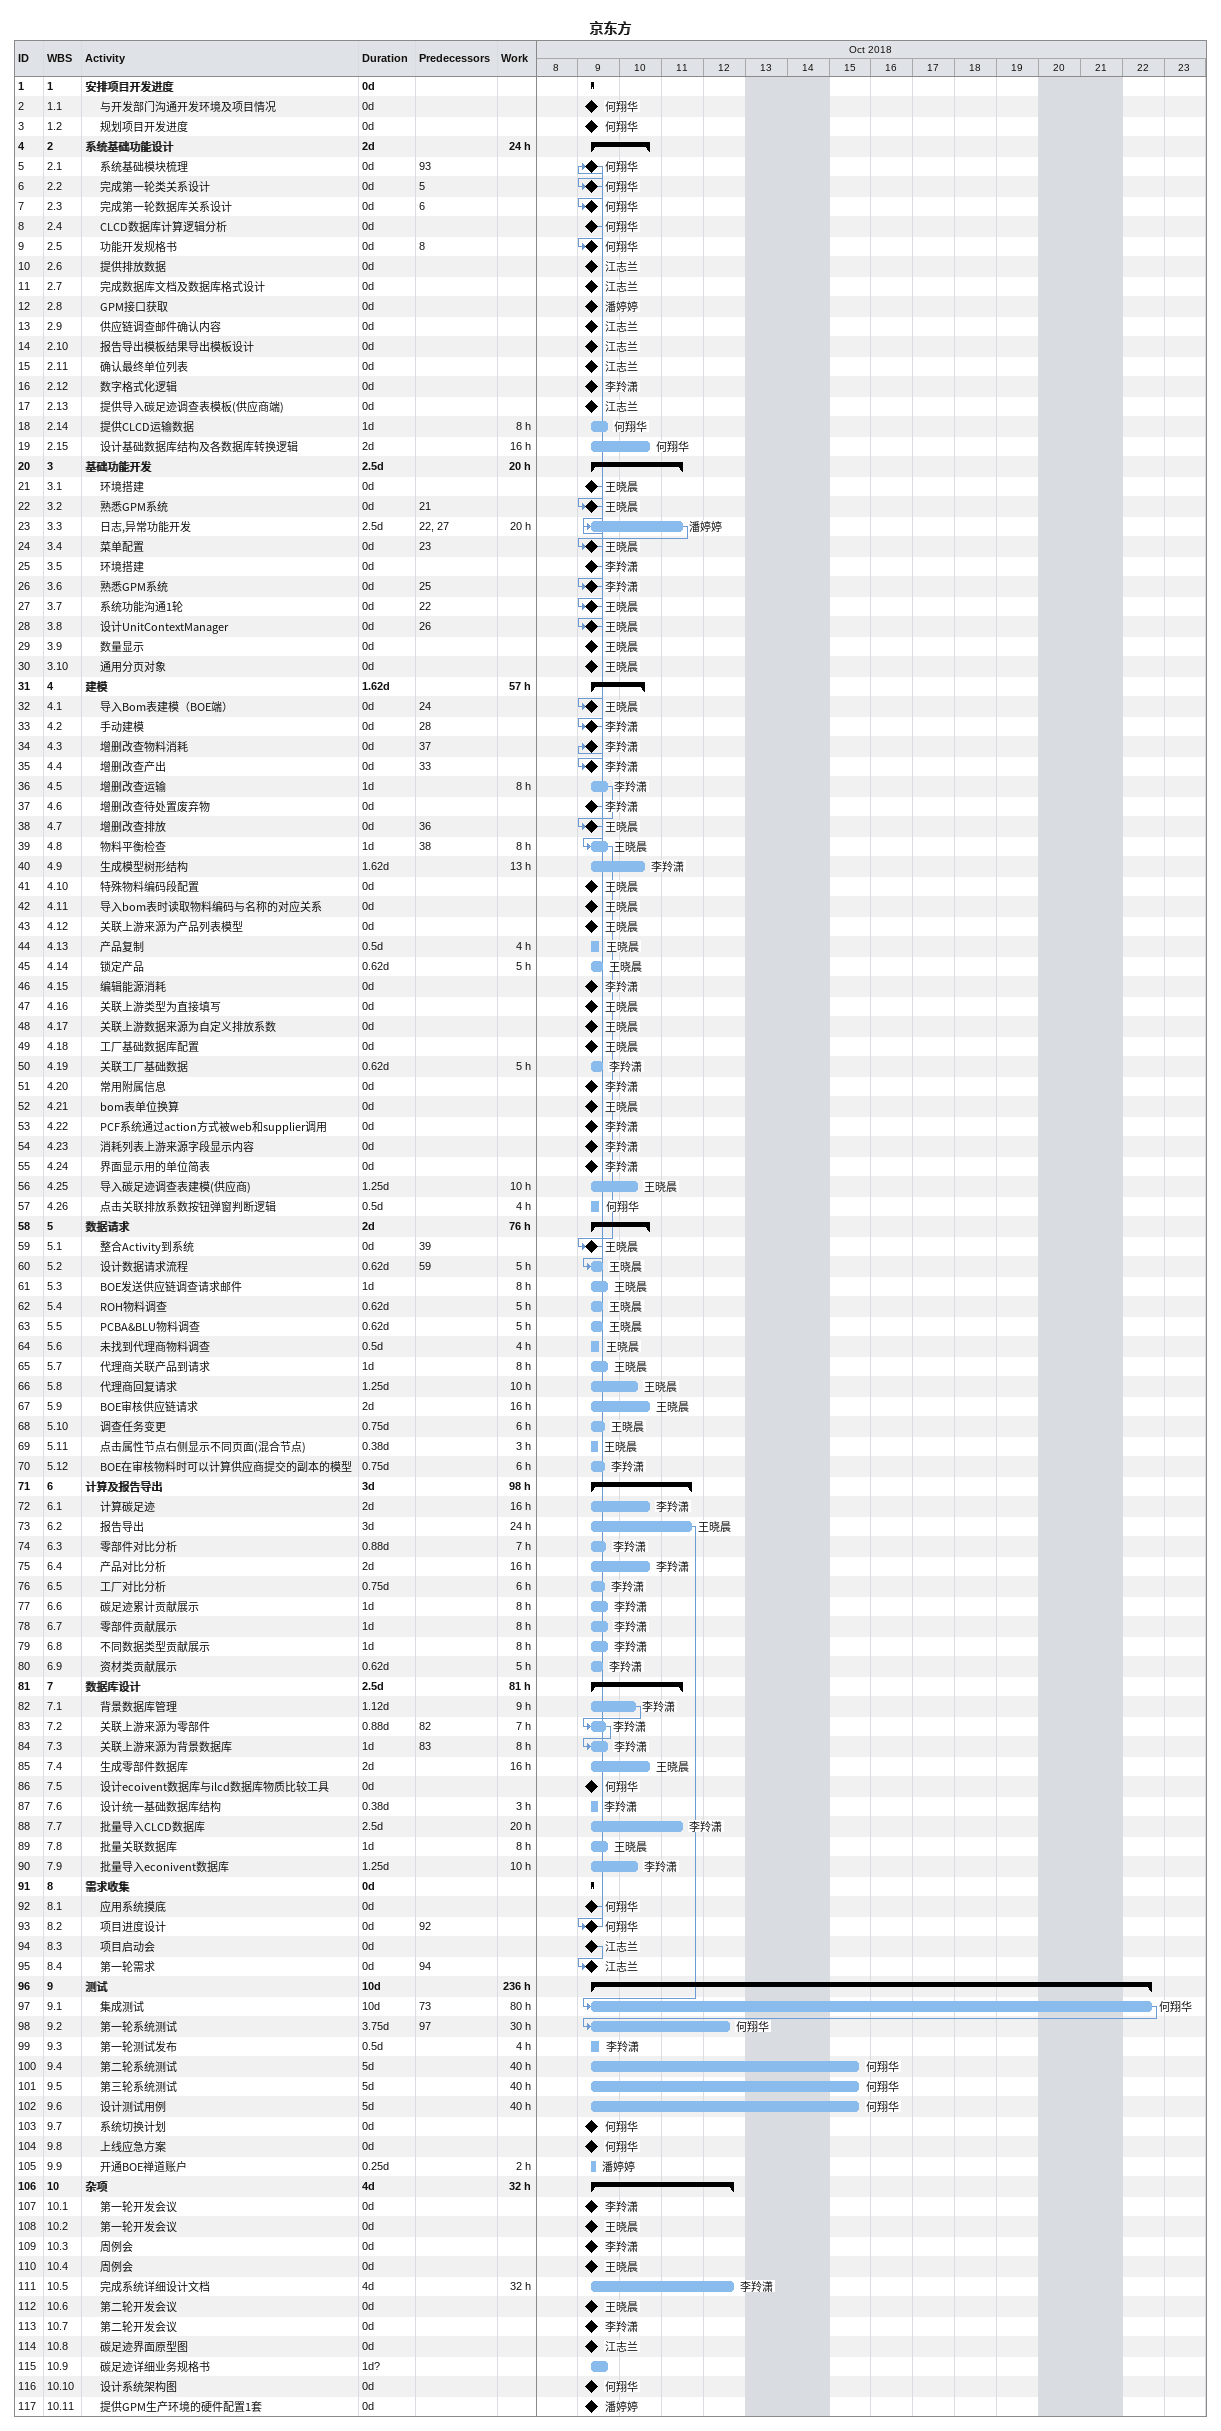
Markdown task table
京东方

| ID | WBS | Task | Duration | Start | Finish | Predecessors | Resources | Work (h) |
|---|---|---|---|---|---|---|---|---|
| 1 | 1 | **安排项目开发进度** | 0d | 2018-10-09 | 2018-10-09 |  |  |  |
| 2 | 1.1 | 与开发部门沟通开发环境及项目情况 | 0d | 2018-10-09 | 2018-10-09 |  | 何翔华 |  |
| 3 | 1.2 | 规划项目开发进度 | 0d | 2018-10-09 | 2018-10-09 |  | 何翔华 |  |
| 4 | 2 | **系统基础功能设计** | 2d | 2018-10-09 | 2018-10-10 |  |  | 24 |
| 5 | 2.1 | 系统基础模块梳理 | 0d | 2018-10-09 | 2018-10-09 | 93 | 何翔华 |  |
| 6 | 2.2 | 完成第一轮类关系设计 | 0d | 2018-10-09 | 2018-10-09 | 5 | 何翔华 |  |
| 7 | 2.3 | 完成第一轮数据库关系设计 | 0d | 2018-10-09 | 2018-10-09 | 6 | 何翔华 |  |
| 8 | 2.4 | CLCD数据库计算逻辑分析 | 0d | 2018-10-09 | 2018-10-09 |  | 何翔华 |  |
| 9 | 2.5 | 功能开发规格书 | 0d | 2018-10-09 | 2018-10-09 | 8 | 何翔华 |  |
| 10 | 2.6 | 提供排放数据 | 0d | 2018-10-09 | 2018-10-09 |  | 江志兰 |  |
| 11 | 2.7 | 完成数据库文档及数据库格式设计 | 0d | 2018-10-09 | 2018-10-09 |  | 江志兰 |  |
| 12 | 2.8 | GPM接口获取 | 0d | 2018-10-09 | 2018-10-09 |  | 潘婷婷 |  |
| 13 | 2.9 | 供应链调查邮件确认内容 | 0d | 2018-10-09 | 2018-10-09 |  | 江志兰 |  |
| 14 | 2.10 | 报告导出模板结果导出模板设计 | 0d | 2018-10-09 | 2018-10-09 |  | 江志兰 |  |
| 15 | 2.11 | 确认最终单位列表 | 0d | 2018-10-09 | 2018-10-09 |  | 江志兰 |  |
| 16 | 2.12 | 数字格式化逻辑 | 0d | 2018-10-09 | 2018-10-09 |  | 李羚潇 |  |
| 17 | 2.13 | 提供导入碳足迹调查表模板(供应商端) | 0d | 2018-10-09 | 2018-10-09 |  | 江志兰 |  |
| 18 | 2.14 | 提供CLCD运输数据 | 1d | 2018-10-09 | 2018-10-09 |  | 何翔华 | 8 |
| 19 | 2.15 | 设计基础数据库结构及各数据库转换逻辑 | 2d | 2018-10-09 | 2018-10-10 |  | 何翔华 | 16 |
| 20 | 3 | **基础功能开发** | 2.5d | 2018-10-09 | 2018-10-11 |  |  | 20 |
| 21 | 3.1 | 环境搭建 | 0d | 2018-10-09 | 2018-10-09 |  | 王晓晨 |  |
| 22 | 3.2 | 熟悉GPM系统 | 0d | 2018-10-09 | 2018-10-09 | 21 | 王晓晨 |  |
| 23 | 3.3 | 日志,异常功能开发 | 2.5d | 2018-10-09 | 2018-10-11 | 22, 27 | 潘婷婷 | 20 |
| 24 | 3.4 | 菜单配置 | 0d | 2018-10-09 | 2018-10-09 | 23 | 王晓晨 |  |
| 25 | 3.5 | 环境搭建 | 0d | 2018-10-09 | 2018-10-09 |  | 李羚潇 |  |
| 26 | 3.6 | 熟悉GPM系统 | 0d | 2018-10-09 | 2018-10-09 | 25 | 李羚潇 |  |
| 27 | 3.7 | 系统功能沟通1轮 | 0d | 2018-10-09 | 2018-10-09 | 22 | 王晓晨 |  |
| 28 | 3.8 | 设计UnitContextManager | 0d | 2018-10-09 | 2018-10-09 | 26 | 王晓晨 |  |
| 29 | 3.9 | 数量显示 | 0d | 2018-10-09 | 2018-10-09 |  | 王晓晨 |  |
| 30 | 3.10 | 通用分页对象 | 0d | 2018-10-09 | 2018-10-09 |  | 王晓晨 |  |
| 31 | 4 | **建模** | 1.62d | 2018-10-09 | 2018-10-10 |  |  | 57 |
| 32 | 4.1 | 导入Bom表建模（BOE端） | 0d | 2018-10-09 | 2018-10-09 | 24 | 王晓晨 |  |
| 33 | 4.2 | 手动建模 | 0d | 2018-10-09 | 2018-10-09 | 28 | 李羚潇 |  |
| 34 | 4.3 | 增删改查物料消耗 | 0d | 2018-10-09 | 2018-10-09 | 37 | 李羚潇 |  |
| 35 | 4.4 | 增删改查产出 | 0d | 2018-10-09 | 2018-10-09 | 33 | 李羚潇 |  |
| 36 | 4.5 | 增删改查运输 | 1d | 2018-10-09 | 2018-10-09 |  | 李羚潇 | 8 |
| 37 | 4.6 | 增删改查待处置废弃物 | 0d | 2018-10-09 | 2018-10-09 |  | 李羚潇 |  |
| 38 | 4.7 | 增删改查排放 | 0d | 2018-10-09 | 2018-10-09 | 36 | 王晓晨 |  |
| 39 | 4.8 | 物料平衡检查 | 1d | 2018-10-09 | 2018-10-09 | 38 | 王晓晨 | 8 |
| 40 | 4.9 | 生成模型树形结构 | 1.62d | 2018-10-09 | 2018-10-10 |  | 李羚潇 | 13 |
| 41 | 4.10 | 特殊物料编码段配置 | 0d | 2018-10-09 | 2018-10-09 |  | 王晓晨 |  |
| 42 | 4.11 | 导入bom表时读取物料编码与名称的对应关系 | 0d | 2018-10-09 | 2018-10-09 |  | 王晓晨 |  |
| 43 | 4.12 | 关联上游来源为产品列表模型 | 0d | 2018-10-09 | 2018-10-09 |  | 王晓晨 |  |
| 44 | 4.13 | 产品复制 | 0.5d | 2018-10-09 | 2018-10-09 |  | 王晓晨 | 4 |
| 45 | 4.14 | 锁定产品 | 0.62d | 2018-10-09 | 2018-10-09 |  | 王晓晨 | 5 |
| 46 | 4.15 | 编辑能源消耗 | 0d | 2018-10-09 | 2018-10-09 |  | 李羚潇 |  |
| 47 | 4.16 | 关联上游类型为直接填写 | 0d | 2018-10-09 | 2018-10-09 |  | 王晓晨 |  |
| 48 | 4.17 | 关联上游数据来源为自定义排放系数 | 0d | 2018-10-09 | 2018-10-09 |  | 王晓晨 |  |
| 49 | 4.18 | 工厂基础数据库配置 | 0d | 2018-10-09 | 2018-10-09 |  | 王晓晨 |  |
| 50 | 4.19 | 关联工厂基础数据 | 0.62d | 2018-10-09 | 2018-10-09 |  | 李羚潇 | 5 |
| 51 | 4.20 | 常用附属信息 | 0d | 2018-10-09 | 2018-10-09 |  | 李羚潇 |  |
| 52 | 4.21 | bom表单位换算 | 0d | 2018-10-09 | 2018-10-09 |  | 王晓晨 |  |
| 53 | 4.22 | PCF系统通过action方式被web和supplier调用 | 0d | 2018-10-09 | 2018-10-09 |  | 李羚潇 |  |
| 54 | 4.23 | 消耗列表上游来源字段显示内容 | 0d | 2018-10-09 | 2018-10-09 |  | 李羚潇 |  |
| 55 | 4.24 | 界面显示用的单位简表 | 0d | 2018-10-09 | 2018-10-09 |  | 李羚潇 |  |
| 56 | 4.25 | 导入碳足迹调查表建模(供应商) | 1.25d | 2018-10-09 | 2018-10-10 |  | 王晓晨 | 10 |
| 57 | 4.26 | 点击关联排放系数按钮弹窗判断逻辑 | 0.5d | 2018-10-09 | 2018-10-09 |  | 何翔华 | 4 |
| 58 | 5 | **数据请求** | 2d | 2018-10-09 | 2018-10-10 |  |  | 76 |
| 59 | 5.1 | 整合Activity到系统 | 0d | 2018-10-09 | 2018-10-09 | 39 | 王晓晨 |  |
| 60 | 5.2 | 设计数据请求流程 | 0.62d | 2018-10-09 | 2018-10-09 | 59 | 王晓晨 | 5 |
| 61 | 5.3 | BOE发送供应链调查请求邮件 | 1d | 2018-10-09 | 2018-10-09 |  | 王晓晨 | 8 |
| 62 | 5.4 | ROH物料调查 | 0.62d | 2018-10-09 | 2018-10-09 |  | 王晓晨 | 5 |
| 63 | 5.5 | PCBA&BLU物料调查 | 0.62d | 2018-10-09 | 2018-10-09 |  | 王晓晨 | 5 |
| 64 | 5.6 | 未找到代理商物料调查 | 0.5d | 2018-10-09 | 2018-10-09 |  | 王晓晨 | 4 |
| 65 | 5.7 | 代理商关联产品到请求 | 1d | 2018-10-09 | 2018-10-09 |  | 王晓晨 | 8 |
| 66 | 5.8 | 代理商回复请求 | 1.25d | 2018-10-09 | 2018-10-10 |  | 王晓晨 | 10 |
| 67 | 5.9 | BOE审核供应链请求 | 2d | 2018-10-09 | 2018-10-10 |  | 王晓晨 | 16 |
| 68 | 5.10 | 调查任务变更 | 0.75d | 2018-10-09 | 2018-10-09 |  | 王晓晨 | 6 |
| 69 | 5.11 | 点击属性节点右侧显示不同页面(混合节点) | 0.38d | 2018-10-09 | 2018-10-09 |  | 王晓晨 | 3 |
| 70 | 5.12 | BOE在审核物料时可以计算供应商提交的副本的模型 | 0.75d | 2018-10-09 | 2018-10-09 |  | 李羚潇 | 6 |
| 71 | 6 | **计算及报告导出** | 3d | 2018-10-09 | 2018-10-11 |  |  | 98 |
| 72 | 6.1 | 计算碳足迹 | 2d | 2018-10-09 | 2018-10-10 |  | 李羚潇 | 16 |
| 73 | 6.2 | 报告导出 | 3d | 2018-10-09 | 2018-10-11 |  | 王晓晨 | 24 |
| 74 | 6.3 | 零部件对比分析 | 0.88d | 2018-10-09 | 2018-10-09 |  | 李羚潇 | 7 |
| 75 | 6.4 | 产品对比分析 | 2d | 2018-10-09 | 2018-10-10 |  | 李羚潇 | 16 |
| 76 | 6.5 | 工厂对比分析 | 0.75d | 2018-10-09 | 2018-10-09 |  | 李羚潇 | 6 |
| 77 | 6.6 | 碳足迹累计贡献展示 | 1d | 2018-10-09 | 2018-10-09 |  | 李羚潇 | 8 |
| 78 | 6.7 | 零部件贡献展示 | 1d | 2018-10-09 | 2018-10-09 |  | 李羚潇 | 8 |
| 79 | 6.8 | 不同数据类型贡献展示 | 1d | 2018-10-09 | 2018-10-09 |  | 李羚潇 | 8 |
| 80 | 6.9 | 资材类贡献展示 | 0.62d | 2018-10-09 | 2018-10-09 |  | 李羚潇 | 5 |
| 81 | 7 | **数据库设计** | 2.5d | 2018-10-09 | 2018-10-11 |  |  | 81 |
| 82 | 7.1 | 背景数据库管理 | 1.12d | 2018-10-09 | 2018-10-10 |  | 李羚潇 | 9 |
| 83 | 7.2 | 关联上游来源为零部件 | 0.88d | 2018-10-09 | 2018-10-09 | 82 | 李羚潇 | 7 |
| 84 | 7.3 | 关联上游来源为背景数据库 | 1d | 2018-10-09 | 2018-10-09 | 83 | 李羚潇 | 8 |
| 85 | 7.4 | 生成零部件数据库 | 2d | 2018-10-09 | 2018-10-10 |  | 王晓晨 | 16 |
| 86 | 7.5 | 设计ecoivent数据库与ilcd数据库物质比较工具 | 0d | 2018-10-09 | 2018-10-09 |  | 何翔华 |  |
| 87 | 7.6 | 设计统一基础数据库结构 | 0.38d | 2018-10-09 | 2018-10-09 |  | 李羚潇 | 3 |
| 88 | 7.7 | 批量导入CLCD数据库 | 2.5d | 2018-10-09 | 2018-10-11 |  | 李羚潇 | 20 |
| 89 | 7.8 | 批量关联数据库 | 1d | 2018-10-09 | 2018-10-09 |  | 王晓晨 | 8 |
| 90 | 7.9 | 批量导入econivent数据库 | 1.25d | 2018-10-09 | 2018-10-10 |  | 李羚潇 | 10 |
| 91 | 8 | **需求收集** | 0d | 2018-10-09 | 2018-10-09 |  |  |  |
| 92 | 8.1 | 应用系统摸底 | 0d | 2018-10-09 | 2018-10-09 |  | 何翔华 |  |
| 93 | 8.2 | 项目进度设计 | 0d | 2018-10-09 | 2018-10-09 | 92 | 何翔华 |  |
| 94 | 8.3 | 项目启动会 | 0d | 2018-10-09 | 2018-10-09 |  | 江志兰 |  |
| 95 | 8.4 | 第一轮需求 | 0d | 2018-10-09 | 2018-10-09 | 94 | 江志兰 |  |
| 96 | 9 | **测试** | 10d | 2018-10-09 | 2018-10-22 |  |  | 236 |
| 97 | 9.1 | 集成测试 | 10d | 2018-10-09 | 2018-10-22 | 73 | 何翔华 | 80 |
| 98 | 9.2 | 第一轮系统测试 | 3.75d | 2018-10-09 | 2018-10-12 | 97 | 何翔华 | 30 |
| 99 | 9.3 | 第一轮测试发布 | 0.5d | 2018-10-09 | 2018-10-09 |  | 李羚潇 | 4 |
| 100 | 9.4 | 第二轮系统测试 | 5d | 2018-10-09 | 2018-10-15 |  | 何翔华 | 40 |
| 101 | 9.5 | 第三轮系统测试 | 5d | 2018-10-09 | 2018-10-15 |  | 何翔华 | 40 |
| 102 | 9.6 | 设计测试用例 | 5d | 2018-10-09 | 2018-10-15 |  | 何翔华 | 40 |
| 103 | 9.7 | 系统切换计划 | 0d | 2018-10-09 | 2018-10-09 |  | 何翔华 |  |
| 104 | 9.8 | 上线应急方案 | 0d | 2018-10-09 | 2018-10-09 |  | 何翔华 |  |
| 105 | 9.9 | 开通BOE禅道账户 | 0.25d | 2018-10-09 | 2018-10-09 |  | 潘婷婷 | 2 |
| 106 | 10 | **杂项** | 4d | 2018-10-09 | 2018-10-12 |  |  | 32 |
| 107 | 10.1 | 第一轮开发会议 | 0d | 2018-10-09 | 2018-10-09 |  | 李羚潇 |  |
| 108 | 10.2 | 第一轮开发会议 | 0d | 2018-10-09 | 2018-10-09 |  | 王晓晨 |  |
| 109 | 10.3 | 周例会 | 0d | 2018-10-09 | 2018-10-09 |  | 李羚潇 |  |
| 110 | 10.4 | 周例会 | 0d | 2018-10-09 | 2018-10-09 |  | 王晓晨 |  |
| 111 | 10.5 | 完成系统详细设计文档 | 4d | 2018-10-09 | 2018-10-12 |  | 李羚潇 | 32 |
| 112 | 10.6 | 第二轮开发会议 | 0d | 2018-10-09 | 2018-10-09 |  | 王晓晨 |  |
| 113 | 10.7 | 第二轮开发会议 | 0d | 2018-10-09 | 2018-10-09 |  | 李羚潇 |  |
| 114 | 10.8 | 碳足迹界面原型图 | 0d | 2018-10-09 | 2018-10-09 |  | 江志兰 |  |
| 115 | 10.9 | 碳足迹详细业务规格书 | 1d? | 2018-10-09 | 2018-10-09 |  |  |  |
| 116 | 10.10 | 设计系统架构图 | 0d | 2018-10-09 | 2018-10-09 |  | 何翔华 |  |
| 117 | 10.11 | 提供GPM生产环境的硬件配置1套 | 0d | 2018-10-09 | 2018-10-09 |  | 潘婷婷 |  |
